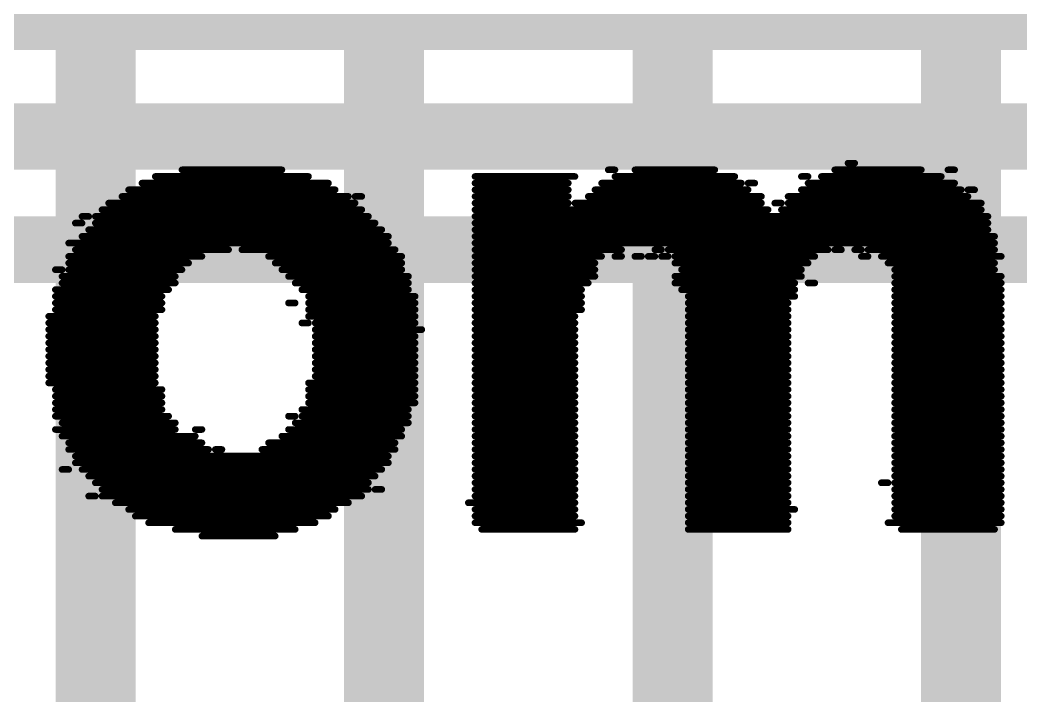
# Model space of a CAD drawing. Header units: millimetres. Extents: x 0.85 to 4.91, y 0.77 to 5.15.
# Drawn here: x 2.0687 to 2.219, y 1.979 to 2.0805 of the extents above; entities that cross this region are included whole.
import ezdxf

# ---------------------------------------------------------------- set-up
doc = ezdxf.new("R2010")
doc.units = ezdxf.units.MM
doc.header["$MEASUREMENT"] = 0
for name, color, linetype in [('BottomLayer', 5, 'Continuous'), ('TopLayer', 1, 'Continuous'), ('TopOverlay', 2, 'Continuous')]:
    doc.layers.add(name, color=color, linetype=linetype)

msp = doc.modelspace()

# ---------------------------------------------------------------- linework, layer by layer
at = {"layer": 'BottomLayer', "const_width": 0.012}
for points in [[(2.08005, 1.83005), (2.08005, 2.16406)], [(2.12335, 1.80235), (2.12335, 2.16406)], [(2.16666, 1.76566), (2.16666, 2.16406)], [(2.20997, 1.72597), (2.20997, 2.16406)]]:
    msp.add_lwpolyline(points, dxfattribs=at)
at = {"layer": 'TopLayer', "const_width": 0.01}
for points in [[(1.70404, 2.081), (3.197, 2.081)], [(1.698, 2.063), (3.503, 2.063)], [(1.69096, 2.046), (3.548, 2.046)]]:
    msp.add_lwpolyline(points, dxfattribs=at)
at = {"layer": 'TopOverlay', "const_width": 0.001}
for points in [[(2.193, 2.059), (2.194, 2.059)], [(2.089, 2.057), (2.112, 2.057)], [(2.093, 2.058), (2.108, 2.058)], [(2.137, 2.057), (2.152, 2.057)], [(2.157, 2.058), (2.158, 2.058)], [(2.158, 2.057), (2.176, 2.057)], [(2.161, 2.058), (2.173, 2.058)], [(2.186, 2.057), (2.187, 2.057)], [(2.189, 2.057), (2.207, 2.057)], [(2.191, 2.058), (2.204, 2.058)], [(2.208, 2.058), (2.209, 2.058)], [(2.087, 2.056), (2.115, 2.056)], [(2.137, 2.056), (2.151, 2.056)], [(2.156, 2.056), (2.177, 2.056)], [(2.178, 2.056), (2.179, 2.056)], [(2.187, 2.056), (2.209, 2.056)], [(2.084, 2.054), (2.118, 2.054)], [(2.085, 2.055), (2.116, 2.055)], [(2.119, 2.054), (2.12, 2.054)], [(2.137, 2.055), (2.151, 2.055)], [(2.137, 2.054), (2.151, 2.054)], [(2.154, 2.054), (2.18, 2.054)], [(2.155, 2.055), (2.178, 2.055)], [(2.184, 2.054), (2.211, 2.054)], [(2.186, 2.055), (2.21, 2.055)], [(2.211, 2.055), (2.212, 2.055)], [(2.082, 2.053), (2.119, 2.053)], [(2.137, 2.053), (2.151, 2.053)], [(2.152, 2.053), (2.18, 2.053)], [(2.182, 2.053), (2.183, 2.053)], [(2.184, 2.053), (2.213, 2.053)], [(2.078, 2.051), (2.079, 2.051)], [(2.08, 2.051), (2.121, 2.051)], [(2.081, 2.052), (2.12, 2.052)], [(2.137, 2.052), (2.181, 2.052)], [(2.137, 2.051), (2.214, 2.051)], [(2.183, 2.052), (2.213, 2.052)], [(2.077, 2.05), (2.078, 2.05)], [(2.08, 2.05), (2.122, 2.05)], [(2.137, 2.05), (2.214, 2.05)], [(2.078, 2.048), (2.124, 2.048)], [(2.079, 2.049), (2.123, 2.049)], [(2.137, 2.049), (2.214, 2.049)], [(2.137, 2.048), (2.215, 2.048)], [(2.076, 2.047), (2.124, 2.047)], [(2.137, 2.047), (2.215, 2.047)], [(2.076, 2.045), (2.096, 2.045)], [(2.077, 2.046), (2.1, 2.046)], [(2.102, 2.046), (2.125, 2.046)], [(2.106, 2.045), (2.126, 2.045)], [(2.137, 2.046), (2.159, 2.046)], [(2.137, 2.045), (2.156, 2.045)], [(2.158, 2.045), (2.159, 2.045)], [(2.161, 2.045), (2.162, 2.045)], [(2.163, 2.045), (2.164, 2.045)], [(2.164, 2.046), (2.165, 2.046)], [(2.165, 2.045), (2.166, 2.045)], [(2.166, 2.046), (2.19, 2.046)], [(2.167, 2.045), (2.188, 2.045)], [(2.191, 2.046), (2.192, 2.046)], [(2.194, 2.046), (2.195, 2.046)], [(2.195, 2.045), (2.196, 2.045)], [(2.196, 2.046), (2.215, 2.046)], [(2.198, 2.045), (2.216, 2.045)], [(2.076, 2.044), (2.094, 2.044)], [(2.107, 2.044), (2.126, 2.044)], [(2.137, 2.044), (2.155, 2.044)], [(2.167, 2.044), (2.187, 2.044)], [(2.199, 2.044), (2.215, 2.044)], [(2.074, 2.043), (2.075, 2.043)], [(2.075, 2.042), (2.092, 2.042)], [(2.076, 2.043), (2.093, 2.043)], [(2.108, 2.043), (2.126, 2.043)], [(2.109, 2.042), (2.127, 2.042)], [(2.137, 2.043), (2.155, 2.043)], [(2.137, 2.042), (2.155, 2.042)], [(2.167, 2.042), (2.186, 2.042)], [(2.168, 2.043), (2.186, 2.043)], [(2.2, 2.043), (2.215, 2.043)], [(2.2, 2.042), (2.216, 2.042)], [(2.075, 2.041), (2.092, 2.041)], [(2.11, 2.041), (2.127, 2.041)], [(2.137, 2.041), (2.154, 2.041)], [(2.167, 2.041), (2.185, 2.041)], [(2.187, 2.041), (2.188, 2.041)], [(2.2, 2.041), (2.216, 2.041)], [(2.074, 2.04), (2.091, 2.04)], [(2.074, 2.039), (2.09, 2.039)], [(2.111, 2.04), (2.127, 2.04)], [(2.112, 2.039), (2.128, 2.039)], [(2.137, 2.04), (2.153, 2.04)], [(2.137, 2.039), (2.153, 2.039)], [(2.168, 2.04), (2.185, 2.04)], [(2.169, 2.039), (2.185, 2.039)], [(2.2, 2.04), (2.216, 2.04)], [(2.2, 2.039), (2.216, 2.039)], [(2.074, 2.038), (2.09, 2.038)], [(2.109, 2.038), (2.11, 2.038)], [(2.112, 2.038), (2.128, 2.038)], [(2.137, 2.038), (2.153, 2.038)], [(2.169, 2.038), (2.184, 2.038)], [(2.2, 2.038), (2.216, 2.038)], [(2.073, 2.036), (2.089, 2.036)], [(2.074, 2.037), (2.09, 2.037)], [(2.112, 2.037), (2.128, 2.037)], [(2.112, 2.036), (2.128, 2.036)], [(2.137, 2.037), (2.153, 2.037)], [(2.137, 2.036), (2.152, 2.036)], [(2.169, 2.037), (2.184, 2.037)], [(2.169, 2.036), (2.184, 2.036)], [(2.2, 2.037), (2.216, 2.037)], [(2.2, 2.036), (2.216, 2.036)], [(2.073, 2.035), (2.089, 2.035)], [(2.111, 2.035), (2.112, 2.035)], [(2.113, 2.035), (2.128, 2.035)], [(2.137, 2.035), (2.152, 2.035)], [(2.169, 2.035), (2.184, 2.035)], [(2.2, 2.035), (2.216, 2.035)], [(2.073, 2.034), (2.089, 2.034)], [(2.073, 2.033), (2.089, 2.033)], [(2.113, 2.034), (2.129, 2.034)], [(2.113, 2.033), (2.128, 2.033)], [(2.137, 2.034), (2.152, 2.034)], [(2.137, 2.033), (2.152, 2.033)], [(2.169, 2.034), (2.184, 2.034)], [(2.169, 2.033), (2.184, 2.033)], [(2.2, 2.034), (2.216, 2.034)], [(2.2, 2.033), (2.216, 2.033)], [(2.073, 2.032), (2.089, 2.032)], [(2.113, 2.032), (2.128, 2.032)], [(2.137, 2.032), (2.152, 2.032)], [(2.169, 2.032), (2.184, 2.032)], [(2.2, 2.032), (2.216, 2.032)], [(2.073, 2.031), (2.089, 2.031)], [(2.073, 2.03), (2.089, 2.03)], [(2.113, 2.031), (2.128, 2.031)], [(2.113, 2.03), (2.128, 2.03)], [(2.137, 2.031), (2.152, 2.031)], [(2.137, 2.03), (2.152, 2.03)], [(2.169, 2.031), (2.184, 2.031)], [(2.169, 2.03), (2.184, 2.03)], [(2.2, 2.031), (2.216, 2.031)], [(2.2, 2.03), (2.216, 2.03)], [(2.073, 2.029), (2.089, 2.029)], [(2.113, 2.029), (2.128, 2.029)], [(2.137, 2.029), (2.152, 2.029)], [(2.169, 2.029), (2.184, 2.029)], [(2.2, 2.029), (2.216, 2.029)], [(2.073, 2.028), (2.089, 2.028)], [(2.073, 2.027), (2.089, 2.027)], [(2.113, 2.028), (2.128, 2.028)], [(2.113, 2.027), (2.128, 2.027)], [(2.137, 2.028), (2.152, 2.028)], [(2.137, 2.027), (2.152, 2.027)], [(2.169, 2.028), (2.184, 2.028)], [(2.169, 2.027), (2.184, 2.027)], [(2.2, 2.028), (2.216, 2.028)], [(2.2, 2.027), (2.216, 2.027)], [(2.073, 2.026), (2.089, 2.026)], [(2.112, 2.026), (2.128, 2.026)], [(2.137, 2.026), (2.152, 2.026)], [(2.169, 2.026), (2.184, 2.026)], [(2.2, 2.026), (2.216, 2.026)], [(2.074, 2.025), (2.09, 2.025)], [(2.074, 2.024), (2.09, 2.024)], [(2.112, 2.025), (2.128, 2.025)], [(2.112, 2.024), (2.128, 2.024)], [(2.137, 2.025), (2.152, 2.025)], [(2.137, 2.024), (2.152, 2.024)], [(2.169, 2.025), (2.184, 2.025)], [(2.169, 2.024), (2.184, 2.024)], [(2.2, 2.025), (2.216, 2.025)], [(2.2, 2.024), (2.216, 2.024)], [(2.074, 2.023), (2.09, 2.023)], [(2.112, 2.023), (2.128, 2.023)], [(2.137, 2.023), (2.152, 2.023)], [(2.169, 2.023), (2.184, 2.023)], [(2.2, 2.023), (2.216, 2.023)], [(2.074, 2.022), (2.09, 2.022)], [(2.074, 2.021), (2.091, 2.021)], [(2.109, 2.021), (2.11, 2.021)], [(2.111, 2.022), (2.127, 2.022)], [(2.111, 2.021), (2.127, 2.021)], [(2.137, 2.022), (2.152, 2.022)], [(2.137, 2.021), (2.152, 2.021)], [(2.169, 2.022), (2.184, 2.022)], [(2.169, 2.021), (2.184, 2.021)], [(2.2, 2.022), (2.216, 2.022)], [(2.2, 2.021), (2.216, 2.021)], [(2.075, 2.02), (2.092, 2.02)], [(2.11, 2.02), (2.127, 2.02)], [(2.137, 2.02), (2.152, 2.02)], [(2.169, 2.02), (2.184, 2.02)], [(2.2, 2.02), (2.216, 2.02)], [(2.074, 2.019), (2.092, 2.019)], [(2.075, 2.018), (2.095, 2.018)], [(2.095, 2.019), (2.096, 2.019)], [(2.108, 2.018), (2.126, 2.018)], [(2.109, 2.019), (2.126, 2.019)], [(2.137, 2.019), (2.152, 2.019)], [(2.137, 2.018), (2.152, 2.018)], [(2.169, 2.019), (2.184, 2.019)], [(2.169, 2.018), (2.184, 2.018)], [(2.2, 2.019), (2.216, 2.019)], [(2.2, 2.018), (2.216, 2.018)], [(2.076, 2.017), (2.096, 2.017)], [(2.106, 2.017), (2.125, 2.017)], [(2.137, 2.017), (2.152, 2.017)], [(2.169, 2.017), (2.184, 2.017)], [(2.2, 2.017), (2.216, 2.017)], [(2.076, 2.016), (2.097, 2.016)], [(2.077, 2.015), (2.124, 2.015)], [(2.098, 2.016), (2.099, 2.016)], [(2.105, 2.016), (2.125, 2.016)], [(2.137, 2.016), (2.152, 2.016)], [(2.137, 2.015), (2.152, 2.015)], [(2.169, 2.016), (2.184, 2.016)], [(2.169, 2.015), (2.184, 2.015)], [(2.2, 2.016), (2.216, 2.016)], [(2.2, 2.015), (2.216, 2.015)], [(2.077, 2.014), (2.124, 2.014)], [(2.137, 2.014), (2.152, 2.014)], [(2.169, 2.014), (2.184, 2.014)], [(2.2, 2.014), (2.216, 2.014)], [(2.075, 2.013), (2.076, 2.013)], [(2.078, 2.013), (2.123, 2.013)], [(2.079, 2.012), (2.122, 2.012)], [(2.137, 2.013), (2.152, 2.013)], [(2.137, 2.012), (2.152, 2.012)], [(2.169, 2.013), (2.184, 2.013)], [(2.169, 2.012), (2.184, 2.012)], [(2.2, 2.013), (2.216, 2.013)], [(2.2, 2.012), (2.216, 2.012)], [(2.08, 2.011), (2.121, 2.011)], [(2.137, 2.011), (2.152, 2.011)], [(2.169, 2.011), (2.184, 2.011)], [(2.198, 2.011), (2.199, 2.011)], [(2.2, 2.011), (2.216, 2.011)], [(2.079, 2.009), (2.08, 2.009)], [(2.081, 2.01), (2.121, 2.01)], [(2.081, 2.009), (2.12, 2.009)], [(2.122, 2.01), (2.123, 2.01)], [(2.137, 2.01), (2.152, 2.01)], [(2.137, 2.009), (2.152, 2.009)], [(2.169, 2.01), (2.184, 2.01)], [(2.169, 2.009), (2.184, 2.009)], [(2.2, 2.01), (2.216, 2.01)], [(2.2, 2.009), (2.216, 2.009)], [(2.083, 2.008), (2.118, 2.008)], [(2.136, 2.008), (2.152, 2.008)], [(2.169, 2.008), (2.184, 2.008)], [(2.2, 2.008), (2.216, 2.008)], [(2.085, 2.007), (2.116, 2.007)], [(2.086, 2.006), (2.115, 2.006)], [(2.137, 2.007), (2.152, 2.007)], [(2.137, 2.006), (2.152, 2.006)], [(2.169, 2.007), (2.185, 2.007)], [(2.169, 2.006), (2.184, 2.006)], [(2.2, 2.007), (2.216, 2.007)], [(2.2, 2.006), (2.216, 2.006)], [(2.088, 2.005), (2.113, 2.005)], [(2.137, 2.005), (2.153, 2.005)], [(2.169, 2.005), (2.184, 2.005)], [(2.199, 2.005), (2.216, 2.005)], [(2.092, 2.004), (2.11, 2.004)], [(2.096, 2.003), (2.107, 2.003)], [(2.138, 2.004), (2.152, 2.004)], [(2.169, 2.004), (2.184, 2.004)], [(2.201, 2.004), (2.215, 2.004)]]:
    msp.add_lwpolyline(points, dxfattribs=at)
at = {"layer": 'TopOverlay', "const_width": 0.0005}
for points in [[(2.19275, 2.059, 1), (2.19325, 2.059, 1)], [(2.19375, 2.059, 1), (2.19425, 2.059, 1)], [(2.08875, 2.057, 1), (2.08925, 2.057, 1)], [(2.09275, 2.058, 1), (2.09325, 2.058, 1)], [(2.10775, 2.058, 1), (2.10825, 2.058, 1)], [(2.11175, 2.057, 1), (2.11225, 2.057, 1)], [(2.13675, 2.057, 1), (2.13725, 2.057, 1)], [(2.15175, 2.057, 1), (2.15225, 2.057, 1)], [(2.15675, 2.058, 1), (2.15725, 2.058, 1)], [(2.15775, 2.058, 1), (2.15825, 2.058, 1)], [(2.15775, 2.057, 1), (2.15825, 2.057, 1)], [(2.16075, 2.058, 1), (2.16125, 2.058, 1)], [(2.17275, 2.058, 1), (2.17325, 2.058, 1)], [(2.17575, 2.057, 1), (2.17625, 2.057, 1)], [(2.18575, 2.057, 1), (2.18625, 2.057, 1)], [(2.18675, 2.057, 1), (2.18725, 2.057, 1)], [(2.18875, 2.057, 1), (2.18925, 2.057, 1)], [(2.19075, 2.058, 1), (2.19125, 2.058, 1)], [(2.20375, 2.058, 1), (2.20425, 2.058, 1)], [(2.20675, 2.057, 1), (2.20725, 2.057, 1)], [(2.20775, 2.058, 1), (2.20825, 2.058, 1)], [(2.20875, 2.058, 1), (2.20925, 2.058, 1)], [(2.08675, 2.056, 1), (2.08725, 2.056, 1)], [(2.11475, 2.056, 1), (2.11525, 2.056, 1)], [(2.13675, 2.056, 1), (2.13725, 2.056, 1)], [(2.15075, 2.056, 1), (2.15125, 2.056, 1)], [(2.15575, 2.056, 1), (2.15625, 2.056, 1)], [(2.17675, 2.056, 1), (2.17725, 2.056, 1)], [(2.17775, 2.056, 1), (2.17825, 2.056, 1)], [(2.17875, 2.056, 1), (2.17925, 2.056, 1)], [(2.18675, 2.056, 1), (2.18725, 2.056, 1)], [(2.20875, 2.056, 1), (2.20925, 2.056, 1)], [(2.08375, 2.054, 1), (2.08425, 2.054, 1)], [(2.08475, 2.055, 1), (2.08525, 2.055, 1)], [(2.11575, 2.055, 1), (2.11625, 2.055, 1)], [(2.11775, 2.054, 1), (2.11825, 2.054, 1)], [(2.11875, 2.054, 1), (2.11925, 2.054, 1)], [(2.11975, 2.054, 1), (2.12025, 2.054, 1)], [(2.13675, 2.055, 1), (2.13725, 2.055, 1)], [(2.13675, 2.054, 1), (2.13725, 2.054, 1)], [(2.15075, 2.055, 1), (2.15125, 2.055, 1)], [(2.15075, 2.054, 1), (2.15125, 2.054, 1)], [(2.15375, 2.054, 1), (2.15425, 2.054, 1)], [(2.15475, 2.055, 1), (2.15525, 2.055, 1)], [(2.17775, 2.055, 1), (2.17825, 2.055, 1)], [(2.17975, 2.054, 1), (2.18025, 2.054, 1)], [(2.18375, 2.054, 1), (2.18425, 2.054, 1)], [(2.18575, 2.055, 1), (2.18625, 2.055, 1)], [(2.20975, 2.055, 1), (2.21025, 2.055, 1)], [(2.21075, 2.055, 1), (2.21125, 2.055, 1)], [(2.21075, 2.054, 1), (2.21125, 2.054, 1)], [(2.21175, 2.055, 1), (2.21225, 2.055, 1)], [(2.08175, 2.053, 1), (2.08225, 2.053, 1)], [(2.11875, 2.053, 1), (2.11925, 2.053, 1)], [(2.13675, 2.053, 1), (2.13725, 2.053, 1)], [(2.15075, 2.053, 1), (2.15125, 2.053, 1)], [(2.15175, 2.053, 1), (2.15225, 2.053, 1)], [(2.17975, 2.053, 1), (2.18025, 2.053, 1)], [(2.18175, 2.053, 1), (2.18225, 2.053, 1)], [(2.18275, 2.053, 1), (2.18325, 2.053, 1)], [(2.18375, 2.053, 1), (2.18425, 2.053, 1)], [(2.21275, 2.053, 1), (2.21325, 2.053, 1)], [(2.07775, 2.051, 1), (2.07825, 2.051, 1)], [(2.07875, 2.051, 1), (2.07925, 2.051, 1)], [(2.07975, 2.051, 1), (2.08025, 2.051, 1)], [(2.08075, 2.052, 1), (2.08125, 2.052, 1)], [(2.11975, 2.052, 1), (2.12025, 2.052, 1)], [(2.12075, 2.051, 1), (2.12125, 2.051, 1)], [(2.13675, 2.052, 1), (2.13725, 2.052, 1)], [(2.13675, 2.051, 1), (2.13725, 2.051, 1)], [(2.18075, 2.052, 1), (2.18125, 2.052, 1)], [(2.18275, 2.052, 1), (2.18325, 2.052, 1)], [(2.21275, 2.052, 1), (2.21325, 2.052, 1)], [(2.21375, 2.051, 1), (2.21425, 2.051, 1)], [(2.07675, 2.05, 1), (2.07725, 2.05, 1)], [(2.07775, 2.05, 1), (2.07825, 2.05, 1)], [(2.07975, 2.05, 1), (2.08025, 2.05, 1)], [(2.12175, 2.05, 1), (2.12225, 2.05, 1)], [(2.13675, 2.05, 1), (2.13725, 2.05, 1)], [(2.21375, 2.05, 1), (2.21425, 2.05, 1)], [(2.07775, 2.048, 1), (2.07825, 2.048, 1)], [(2.07875, 2.049, 1), (2.07925, 2.049, 1)], [(2.12275, 2.049, 1), (2.12325, 2.049, 1)], [(2.12375, 2.048, 1), (2.12425, 2.048, 1)], [(2.13675, 2.049, 1), (2.13725, 2.049, 1)], [(2.13675, 2.048, 1), (2.13725, 2.048, 1)], [(2.21375, 2.049, 1), (2.21425, 2.049, 1)], [(2.21475, 2.048, 1), (2.21525, 2.048, 1)], [(2.07575, 2.047, 1), (2.07625, 2.047, 1)], [(2.12375, 2.047, 1), (2.12425, 2.047, 1)], [(2.13675, 2.047, 1), (2.13725, 2.047, 1)], [(2.21475, 2.047, 1), (2.21525, 2.047, 1)], [(2.07575, 2.045, 1), (2.07625, 2.045, 1)], [(2.07675, 2.046, 1), (2.07725, 2.046, 1)], [(2.09575, 2.045, 1), (2.09625, 2.045, 1)], [(2.09975, 2.046, 1), (2.10025, 2.046, 1)], [(2.10175, 2.046, 1), (2.10225, 2.046, 1)], [(2.10575, 2.045, 1), (2.10625, 2.045, 1)], [(2.12475, 2.046, 1), (2.12525, 2.046, 1)], [(2.12575, 2.045, 1), (2.12625, 2.045, 1)], [(2.13675, 2.046, 1), (2.13725, 2.046, 1)], [(2.13675, 2.045, 1), (2.13725, 2.045, 1)], [(2.15575, 2.045, 1), (2.15625, 2.045, 1)], [(2.15775, 2.045, 1), (2.15825, 2.045, 1)], [(2.15875, 2.046, 1), (2.15925, 2.046, 1)], [(2.15875, 2.045, 1), (2.15925, 2.045, 1)], [(2.16075, 2.045, 1), (2.16125, 2.045, 1)], [(2.16175, 2.045, 1), (2.16225, 2.045, 1)], [(2.16275, 2.045, 1), (2.16325, 2.045, 1)], [(2.16375, 2.046, 1), (2.16425, 2.046, 1)], [(2.16375, 2.045, 1), (2.16425, 2.045, 1)], [(2.16475, 2.046, 1), (2.16525, 2.046, 1)], [(2.16475, 2.045, 1), (2.16525, 2.045, 1)], [(2.16575, 2.046, 1), (2.16625, 2.046, 1)], [(2.16575, 2.045, 1), (2.16625, 2.045, 1)], [(2.16675, 2.045, 1), (2.16725, 2.045, 1)], [(2.18775, 2.045, 1), (2.18825, 2.045, 1)], [(2.18975, 2.046, 1), (2.19025, 2.046, 1)], [(2.19075, 2.046, 1), (2.19125, 2.046, 1)], [(2.19175, 2.046, 1), (2.19225, 2.046, 1)], [(2.19375, 2.046, 1), (2.19425, 2.046, 1)], [(2.19475, 2.046, 1), (2.19525, 2.046, 1)], [(2.19475, 2.045, 1), (2.19525, 2.045, 1)], [(2.19575, 2.046, 1), (2.19625, 2.046, 1)], [(2.19575, 2.045, 1), (2.19625, 2.045, 1)], [(2.19775, 2.045, 1), (2.19825, 2.045, 1)], [(2.21475, 2.046, 1), (2.21525, 2.046, 1)], [(2.21575, 2.045, 1), (2.21625, 2.045, 1)], [(2.07575, 2.044, 1), (2.07625, 2.044, 1)], [(2.09375, 2.044, 1), (2.09425, 2.044, 1)], [(2.10675, 2.044, 1), (2.10725, 2.044, 1)], [(2.12575, 2.044, 1), (2.12625, 2.044, 1)], [(2.13675, 2.044, 1), (2.13725, 2.044, 1)], [(2.15475, 2.044, 1), (2.15525, 2.044, 1)], [(2.16675, 2.044, 1), (2.16725, 2.044, 1)], [(2.18675, 2.044, 1), (2.18725, 2.044, 1)], [(2.19875, 2.044, 1), (2.19925, 2.044, 1)], [(2.21475, 2.044, 1), (2.21525, 2.044, 1)], [(2.07375, 2.043, 1), (2.07425, 2.043, 1)], [(2.07475, 2.043, 1), (2.07525, 2.043, 1)], [(2.07475, 2.042, 1), (2.07525, 2.042, 1)], [(2.07575, 2.043, 1), (2.07625, 2.043, 1)], [(2.09175, 2.042, 1), (2.09225, 2.042, 1)], [(2.09275, 2.043, 1), (2.09325, 2.043, 1)], [(2.10775, 2.043, 1), (2.10825, 2.043, 1)], [(2.10875, 2.042, 1), (2.10925, 2.042, 1)], [(2.12575, 2.043, 1), (2.12625, 2.043, 1)], [(2.12675, 2.042, 1), (2.12725, 2.042, 1)], [(2.13675, 2.043, 1), (2.13725, 2.043, 1)], [(2.13675, 2.042, 1), (2.13725, 2.042, 1)], [(2.15475, 2.043, 1), (2.15525, 2.043, 1)], [(2.15475, 2.042, 1), (2.15525, 2.042, 1)], [(2.16675, 2.042, 1), (2.16725, 2.042, 1)], [(2.16775, 2.043, 1), (2.16825, 2.043, 1)], [(2.18575, 2.043, 1), (2.18625, 2.043, 1)], [(2.18575, 2.042, 1), (2.18625, 2.042, 1)], [(2.19975, 2.043, 1), (2.20025, 2.043, 1)], [(2.19975, 2.042, 1), (2.20025, 2.042, 1)], [(2.21475, 2.043, 1), (2.21525, 2.043, 1)], [(2.21575, 2.042, 1), (2.21625, 2.042, 1)], [(2.07475, 2.041, 1), (2.07525, 2.041, 1)], [(2.09175, 2.041, 1), (2.09225, 2.041, 1)], [(2.10975, 2.041, 1), (2.11025, 2.041, 1)], [(2.12675, 2.041, 1), (2.12725, 2.041, 1)], [(2.13675, 2.041, 1), (2.13725, 2.041, 1)], [(2.15375, 2.041, 1), (2.15425, 2.041, 1)], [(2.16675, 2.041, 1), (2.16725, 2.041, 1)], [(2.18475, 2.041, 1), (2.18525, 2.041, 1)], [(2.18675, 2.041, 1), (2.18725, 2.041, 1)], [(2.18775, 2.041, 1), (2.18825, 2.041, 1)], [(2.19975, 2.041, 1), (2.20025, 2.041, 1)], [(2.21575, 2.041, 1), (2.21625, 2.041, 1)], [(2.07375, 2.04, 1), (2.07425, 2.04, 1)], [(2.07375, 2.039, 1), (2.07425, 2.039, 1)], [(2.08975, 2.039, 1), (2.09025, 2.039, 1)], [(2.09075, 2.04, 1), (2.09125, 2.04, 1)], [(2.11075, 2.04, 1), (2.11125, 2.04, 1)], [(2.11175, 2.039, 1), (2.11225, 2.039, 1)], [(2.12675, 2.04, 1), (2.12725, 2.04, 1)], [(2.12775, 2.039, 1), (2.12825, 2.039, 1)], [(2.13675, 2.04, 1), (2.13725, 2.04, 1)], [(2.13675, 2.039, 1), (2.13725, 2.039, 1)], [(2.15275, 2.04, 1), (2.15325, 2.04, 1)], [(2.15275, 2.039, 1), (2.15325, 2.039, 1)], [(2.16775, 2.04, 1), (2.16825, 2.04, 1)], [(2.16875, 2.039, 1), (2.16925, 2.039, 1)], [(2.18475, 2.04, 1), (2.18525, 2.04, 1)], [(2.18475, 2.039, 1), (2.18525, 2.039, 1)], [(2.19975, 2.04, 1), (2.20025, 2.04, 1)], [(2.19975, 2.039, 1), (2.20025, 2.039, 1)], [(2.21575, 2.04, 1), (2.21625, 2.04, 1)], [(2.21575, 2.039, 1), (2.21625, 2.039, 1)], [(2.07375, 2.038, 1), (2.07425, 2.038, 1)], [(2.08975, 2.038, 1), (2.09025, 2.038, 1)], [(2.10875, 2.038, 1), (2.10925, 2.038, 1)], [(2.10975, 2.038, 1), (2.11025, 2.038, 1)], [(2.11175, 2.038, 1), (2.11225, 2.038, 1)], [(2.12775, 2.038, 1), (2.12825, 2.038, 1)], [(2.13675, 2.038, 1), (2.13725, 2.038, 1)], [(2.15275, 2.038, 1), (2.15325, 2.038, 1)], [(2.16875, 2.038, 1), (2.16925, 2.038, 1)], [(2.18375, 2.038, 1), (2.18425, 2.038, 1)], [(2.19975, 2.038, 1), (2.20025, 2.038, 1)], [(2.21575, 2.038, 1), (2.21625, 2.038, 1)], [(2.07275, 2.036, 1), (2.07325, 2.036, 1)], [(2.07375, 2.037, 1), (2.07425, 2.037, 1)], [(2.08875, 2.036, 1), (2.08925, 2.036, 1)], [(2.08975, 2.037, 1), (2.09025, 2.037, 1)], [(2.11175, 2.037, 1), (2.11225, 2.037, 1)], [(2.11175, 2.036, 1), (2.11225, 2.036, 1)], [(2.12775, 2.037, 1), (2.12825, 2.037, 1)], [(2.12775, 2.036, 1), (2.12825, 2.036, 1)], [(2.13675, 2.037, 1), (2.13725, 2.037, 1)], [(2.13675, 2.036, 1), (2.13725, 2.036, 1)], [(2.15175, 2.036, 1), (2.15225, 2.036, 1)], [(2.15275, 2.037, 1), (2.15325, 2.037, 1)], [(2.16875, 2.037, 1), (2.16925, 2.037, 1)], [(2.16875, 2.036, 1), (2.16925, 2.036, 1)], [(2.18375, 2.037, 1), (2.18425, 2.037, 1)], [(2.18375, 2.036, 1), (2.18425, 2.036, 1)], [(2.19975, 2.037, 1), (2.20025, 2.037, 1)], [(2.19975, 2.036, 1), (2.20025, 2.036, 1)], [(2.21575, 2.037, 1), (2.21625, 2.037, 1)], [(2.21575, 2.036, 1), (2.21625, 2.036, 1)], [(2.07275, 2.035, 1), (2.07325, 2.035, 1)], [(2.08875, 2.035, 1), (2.08925, 2.035, 1)], [(2.11075, 2.035, 1), (2.11125, 2.035, 1)], [(2.11175, 2.035, 1), (2.11225, 2.035, 1)], [(2.11275, 2.035, 1), (2.11325, 2.035, 1)], [(2.12775, 2.035, 1), (2.12825, 2.035, 1)], [(2.13675, 2.035, 1), (2.13725, 2.035, 1)], [(2.15175, 2.035, 1), (2.15225, 2.035, 1)], [(2.16875, 2.035, 1), (2.16925, 2.035, 1)], [(2.18375, 2.035, 1), (2.18425, 2.035, 1)], [(2.19975, 2.035, 1), (2.20025, 2.035, 1)], [(2.21575, 2.035, 1), (2.21625, 2.035, 1)], [(2.07275, 2.034, 1), (2.07325, 2.034, 1)], [(2.07275, 2.033, 1), (2.07325, 2.033, 1)], [(2.08875, 2.034, 1), (2.08925, 2.034, 1)], [(2.08875, 2.033, 1), (2.08925, 2.033, 1)], [(2.11275, 2.034, 1), (2.11325, 2.034, 1)], [(2.11275, 2.033, 1), (2.11325, 2.033, 1)], [(2.12775, 2.033, 1), (2.12825, 2.033, 1)], [(2.12875, 2.034, 1), (2.12925, 2.034, 1)], [(2.13675, 2.034, 1), (2.13725, 2.034, 1)], [(2.13675, 2.033, 1), (2.13725, 2.033, 1)], [(2.15175, 2.034, 1), (2.15225, 2.034, 1)], [(2.15175, 2.033, 1), (2.15225, 2.033, 1)], [(2.16875, 2.034, 1), (2.16925, 2.034, 1)], [(2.16875, 2.033, 1), (2.16925, 2.033, 1)], [(2.18375, 2.034, 1), (2.18425, 2.034, 1)], [(2.18375, 2.033, 1), (2.18425, 2.033, 1)], [(2.19975, 2.034, 1), (2.20025, 2.034, 1)], [(2.19975, 2.033, 1), (2.20025, 2.033, 1)], [(2.21575, 2.034, 1), (2.21625, 2.034, 1)], [(2.21575, 2.033, 1), (2.21625, 2.033, 1)], [(2.07275, 2.032, 1), (2.07325, 2.032, 1)], [(2.08875, 2.032, 1), (2.08925, 2.032, 1)], [(2.11275, 2.032, 1), (2.11325, 2.032, 1)], [(2.12775, 2.032, 1), (2.12825, 2.032, 1)], [(2.13675, 2.032, 1), (2.13725, 2.032, 1)], [(2.15175, 2.032, 1), (2.15225, 2.032, 1)], [(2.16875, 2.032, 1), (2.16925, 2.032, 1)], [(2.18375, 2.032, 1), (2.18425, 2.032, 1)], [(2.19975, 2.032, 1), (2.20025, 2.032, 1)], [(2.21575, 2.032, 1), (2.21625, 2.032, 1)], [(2.07275, 2.031, 1), (2.07325, 2.031, 1)], [(2.07275, 2.03, 1), (2.07325, 2.03, 1)], [(2.08875, 2.031, 1), (2.08925, 2.031, 1)], [(2.08875, 2.03, 1), (2.08925, 2.03, 1)], [(2.11275, 2.031, 1), (2.11325, 2.031, 1)], [(2.11275, 2.03, 1), (2.11325, 2.03, 1)], [(2.12775, 2.031, 1), (2.12825, 2.031, 1)], [(2.12775, 2.03, 1), (2.12825, 2.03, 1)], [(2.13675, 2.031, 1), (2.13725, 2.031, 1)], [(2.13675, 2.03, 1), (2.13725, 2.03, 1)], [(2.15175, 2.031, 1), (2.15225, 2.031, 1)], [(2.15175, 2.03, 1), (2.15225, 2.03, 1)], [(2.16875, 2.031, 1), (2.16925, 2.031, 1)], [(2.16875, 2.03, 1), (2.16925, 2.03, 1)], [(2.18375, 2.031, 1), (2.18425, 2.031, 1)], [(2.18375, 2.03, 1), (2.18425, 2.03, 1)], [(2.19975, 2.031, 1), (2.20025, 2.031, 1)], [(2.19975, 2.03, 1), (2.20025, 2.03, 1)], [(2.21575, 2.031, 1), (2.21625, 2.031, 1)], [(2.21575, 2.03, 1), (2.21625, 2.03, 1)], [(2.07275, 2.029, 1), (2.07325, 2.029, 1)], [(2.08875, 2.029, 1), (2.08925, 2.029, 1)], [(2.11275, 2.029, 1), (2.11325, 2.029, 1)], [(2.12775, 2.029, 1), (2.12825, 2.029, 1)], [(2.13675, 2.029, 1), (2.13725, 2.029, 1)], [(2.15175, 2.029, 1), (2.15225, 2.029, 1)], [(2.16875, 2.029, 1), (2.16925, 2.029, 1)], [(2.18375, 2.029, 1), (2.18425, 2.029, 1)], [(2.19975, 2.029, 1), (2.20025, 2.029, 1)], [(2.21575, 2.029, 1), (2.21625, 2.029, 1)], [(2.07275, 2.028, 1), (2.07325, 2.028, 1)], [(2.07275, 2.027, 1), (2.07325, 2.027, 1)], [(2.08875, 2.028, 1), (2.08925, 2.028, 1)], [(2.08875, 2.027, 1), (2.08925, 2.027, 1)], [(2.11275, 2.028, 1), (2.11325, 2.028, 1)], [(2.11275, 2.027, 1), (2.11325, 2.027, 1)], [(2.12775, 2.028, 1), (2.12825, 2.028, 1)], [(2.12775, 2.027, 1), (2.12825, 2.027, 1)], [(2.13675, 2.028, 1), (2.13725, 2.028, 1)], [(2.13675, 2.027, 1), (2.13725, 2.027, 1)], [(2.15175, 2.028, 1), (2.15225, 2.028, 1)], [(2.15175, 2.027, 1), (2.15225, 2.027, 1)], [(2.16875, 2.028, 1), (2.16925, 2.028, 1)], [(2.16875, 2.027, 1), (2.16925, 2.027, 1)], [(2.18375, 2.028, 1), (2.18425, 2.028, 1)], [(2.18375, 2.027, 1), (2.18425, 2.027, 1)], [(2.19975, 2.028, 1), (2.20025, 2.028, 1)], [(2.19975, 2.027, 1), (2.20025, 2.027, 1)], [(2.21575, 2.028, 1), (2.21625, 2.028, 1)], [(2.21575, 2.027, 1), (2.21625, 2.027, 1)], [(2.07275, 2.026, 1), (2.07325, 2.026, 1)], [(2.08875, 2.026, 1), (2.08925, 2.026, 1)], [(2.11175, 2.026, 1), (2.11225, 2.026, 1)], [(2.12775, 2.026, 1), (2.12825, 2.026, 1)], [(2.13675, 2.026, 1), (2.13725, 2.026, 1)], [(2.15175, 2.026, 1), (2.15225, 2.026, 1)], [(2.16875, 2.026, 1), (2.16925, 2.026, 1)], [(2.18375, 2.026, 1), (2.18425, 2.026, 1)], [(2.19975, 2.026, 1), (2.20025, 2.026, 1)], [(2.21575, 2.026, 1), (2.21625, 2.026, 1)], [(2.07375, 2.025, 1), (2.07425, 2.025, 1)], [(2.07375, 2.024, 1), (2.07425, 2.024, 1)], [(2.08975, 2.025, 1), (2.09025, 2.025, 1)], [(2.08975, 2.024, 1), (2.09025, 2.024, 1)], [(2.11175, 2.025, 1), (2.11225, 2.025, 1)], [(2.11175, 2.024, 1), (2.11225, 2.024, 1)], [(2.12775, 2.025, 1), (2.12825, 2.025, 1)], [(2.12775, 2.024, 1), (2.12825, 2.024, 1)], [(2.13675, 2.025, 1), (2.13725, 2.025, 1)], [(2.13675, 2.024, 1), (2.13725, 2.024, 1)], [(2.15175, 2.025, 1), (2.15225, 2.025, 1)], [(2.15175, 2.024, 1), (2.15225, 2.024, 1)], [(2.16875, 2.025, 1), (2.16925, 2.025, 1)], [(2.16875, 2.024, 1), (2.16925, 2.024, 1)], [(2.18375, 2.025, 1), (2.18425, 2.025, 1)], [(2.18375, 2.024, 1), (2.18425, 2.024, 1)], [(2.19975, 2.025, 1), (2.20025, 2.025, 1)], [(2.19975, 2.024, 1), (2.20025, 2.024, 1)], [(2.21575, 2.025, 1), (2.21625, 2.025, 1)], [(2.21575, 2.024, 1), (2.21625, 2.024, 1)], [(2.07375, 2.023, 1), (2.07425, 2.023, 1)], [(2.08975, 2.023, 1), (2.09025, 2.023, 1)], [(2.11175, 2.023, 1), (2.11225, 2.023, 1)], [(2.12775, 2.023, 1), (2.12825, 2.023, 1)], [(2.13675, 2.023, 1), (2.13725, 2.023, 1)], [(2.15175, 2.023, 1), (2.15225, 2.023, 1)], [(2.16875, 2.023, 1), (2.16925, 2.023, 1)], [(2.18375, 2.023, 1), (2.18425, 2.023, 1)], [(2.19975, 2.023, 1), (2.20025, 2.023, 1)], [(2.21575, 2.023, 1), (2.21625, 2.023, 1)], [(2.07375, 2.022, 1), (2.07425, 2.022, 1)], [(2.07375, 2.021, 1), (2.07425, 2.021, 1)], [(2.08975, 2.022, 1), (2.09025, 2.022, 1)], [(2.09075, 2.021, 1), (2.09125, 2.021, 1)], [(2.10875, 2.021, 1), (2.10925, 2.021, 1)], [(2.10975, 2.021, 1), (2.11025, 2.021, 1)], [(2.11075, 2.022, 1), (2.11125, 2.022, 1)], [(2.11075, 2.021, 1), (2.11125, 2.021, 1)], [(2.12675, 2.022, 1), (2.12725, 2.022, 1)], [(2.12675, 2.021, 1), (2.12725, 2.021, 1)], [(2.13675, 2.022, 1), (2.13725, 2.022, 1)], [(2.13675, 2.021, 1), (2.13725, 2.021, 1)], [(2.15175, 2.022, 1), (2.15225, 2.022, 1)], [(2.15175, 2.021, 1), (2.15225, 2.021, 1)], [(2.16875, 2.022, 1), (2.16925, 2.022, 1)], [(2.16875, 2.021, 1), (2.16925, 2.021, 1)], [(2.18375, 2.022, 1), (2.18425, 2.022, 1)], [(2.18375, 2.021, 1), (2.18425, 2.021, 1)], [(2.19975, 2.022, 1), (2.20025, 2.022, 1)], [(2.19975, 2.021, 1), (2.20025, 2.021, 1)], [(2.21575, 2.022, 1), (2.21625, 2.022, 1)], [(2.21575, 2.021, 1), (2.21625, 2.021, 1)], [(2.07475, 2.02, 1), (2.07525, 2.02, 1)], [(2.09175, 2.02, 1), (2.09225, 2.02, 1)], [(2.10975, 2.02, 1), (2.11025, 2.02, 1)], [(2.12675, 2.02, 1), (2.12725, 2.02, 1)], [(2.13675, 2.02, 1), (2.13725, 2.02, 1)], [(2.15175, 2.02, 1), (2.15225, 2.02, 1)], [(2.16875, 2.02, 1), (2.16925, 2.02, 1)], [(2.18375, 2.02, 1), (2.18425, 2.02, 1)], [(2.19975, 2.02, 1), (2.20025, 2.02, 1)], [(2.21575, 2.02, 1), (2.21625, 2.02, 1)], [(2.07375, 2.019, 1), (2.07425, 2.019, 1)], [(2.07475, 2.018, 1), (2.07525, 2.018, 1)], [(2.09175, 2.019, 1), (2.09225, 2.019, 1)], [(2.09475, 2.019, 1), (2.09525, 2.019, 1)], [(2.09475, 2.018, 1), (2.09525, 2.018, 1)], [(2.09575, 2.019, 1), (2.09625, 2.019, 1)], [(2.10775, 2.018, 1), (2.10825, 2.018, 1)], [(2.10875, 2.019, 1), (2.10925, 2.019, 1)], [(2.12575, 2.019, 1), (2.12625, 2.019, 1)], [(2.12575, 2.018, 1), (2.12625, 2.018, 1)], [(2.13675, 2.019, 1), (2.13725, 2.019, 1)], [(2.13675, 2.018, 1), (2.13725, 2.018, 1)], [(2.15175, 2.019, 1), (2.15225, 2.019, 1)], [(2.15175, 2.018, 1), (2.15225, 2.018, 1)], [(2.16875, 2.019, 1), (2.16925, 2.019, 1)], [(2.16875, 2.018, 1), (2.16925, 2.018, 1)], [(2.18375, 2.019, 1), (2.18425, 2.019, 1)], [(2.18375, 2.018, 1), (2.18425, 2.018, 1)], [(2.19975, 2.019, 1), (2.20025, 2.019, 1)], [(2.19975, 2.018, 1), (2.20025, 2.018, 1)], [(2.21575, 2.019, 1), (2.21625, 2.019, 1)], [(2.21575, 2.018, 1), (2.21625, 2.018, 1)], [(2.07575, 2.017, 1), (2.07625, 2.017, 1)], [(2.09575, 2.017, 1), (2.09625, 2.017, 1)], [(2.10575, 2.017, 1), (2.10625, 2.017, 1)], [(2.12475, 2.017, 1), (2.12525, 2.017, 1)], [(2.13675, 2.017, 1), (2.13725, 2.017, 1)], [(2.15175, 2.017, 1), (2.15225, 2.017, 1)], [(2.16875, 2.017, 1), (2.16925, 2.017, 1)], [(2.18375, 2.017, 1), (2.18425, 2.017, 1)], [(2.19975, 2.017, 1), (2.20025, 2.017, 1)], [(2.21575, 2.017, 1), (2.21625, 2.017, 1)], [(2.07575, 2.016, 1), (2.07625, 2.016, 1)], [(2.07675, 2.015, 1), (2.07725, 2.015, 1)], [(2.09675, 2.016, 1), (2.09725, 2.016, 1)], [(2.09775, 2.016, 1), (2.09825, 2.016, 1)], [(2.09875, 2.016, 1), (2.09925, 2.016, 1)], [(2.10475, 2.016, 1), (2.10525, 2.016, 1)], [(2.12375, 2.015, 1), (2.12425, 2.015, 1)], [(2.12475, 2.016, 1), (2.12525, 2.016, 1)], [(2.13675, 2.016, 1), (2.13725, 2.016, 1)], [(2.13675, 2.015, 1), (2.13725, 2.015, 1)], [(2.15175, 2.016, 1), (2.15225, 2.016, 1)], [(2.15175, 2.015, 1), (2.15225, 2.015, 1)], [(2.16875, 2.016, 1), (2.16925, 2.016, 1)], [(2.16875, 2.015, 1), (2.16925, 2.015, 1)], [(2.18375, 2.016, 1), (2.18425, 2.016, 1)], [(2.18375, 2.015, 1), (2.18425, 2.015, 1)], [(2.19975, 2.016, 1), (2.20025, 2.016, 1)], [(2.19975, 2.015, 1), (2.20025, 2.015, 1)], [(2.21575, 2.016, 1), (2.21625, 2.016, 1)], [(2.21575, 2.015, 1), (2.21625, 2.015, 1)], [(2.07675, 2.014, 1), (2.07725, 2.014, 1)], [(2.12375, 2.014, 1), (2.12425, 2.014, 1)], [(2.13675, 2.014, 1), (2.13725, 2.014, 1)], [(2.15175, 2.014, 1), (2.15225, 2.014, 1)], [(2.16875, 2.014, 1), (2.16925, 2.014, 1)], [(2.18375, 2.014, 1), (2.18425, 2.014, 1)], [(2.19975, 2.014, 1), (2.20025, 2.014, 1)], [(2.21575, 2.014, 1), (2.21625, 2.014, 1)], [(2.07475, 2.013, 1), (2.07525, 2.013, 1)], [(2.07575, 2.013, 1), (2.07625, 2.013, 1)], [(2.07775, 2.013, 1), (2.07825, 2.013, 1)], [(2.07875, 2.012, 1), (2.07925, 2.012, 1)], [(2.12175, 2.012, 1), (2.12225, 2.012, 1)], [(2.12275, 2.013, 1), (2.12325, 2.013, 1)], [(2.13675, 2.013, 1), (2.13725, 2.013, 1)], [(2.13675, 2.012, 1), (2.13725, 2.012, 1)], [(2.15175, 2.013, 1), (2.15225, 2.013, 1)], [(2.15175, 2.012, 1), (2.15225, 2.012, 1)], [(2.16875, 2.013, 1), (2.16925, 2.013, 1)], [(2.16875, 2.012, 1), (2.16925, 2.012, 1)], [(2.18375, 2.013, 1), (2.18425, 2.013, 1)], [(2.18375, 2.012, 1), (2.18425, 2.012, 1)], [(2.19975, 2.013, 1), (2.20025, 2.013, 1)], [(2.19975, 2.012, 1), (2.20025, 2.012, 1)], [(2.21575, 2.013, 1), (2.21625, 2.013, 1)], [(2.21575, 2.012, 1), (2.21625, 2.012, 1)], [(2.07975, 2.011, 1), (2.08025, 2.011, 1)], [(2.12075, 2.011, 1), (2.12125, 2.011, 1)], [(2.13675, 2.011, 1), (2.13725, 2.011, 1)], [(2.15175, 2.011, 1), (2.15225, 2.011, 1)], [(2.16875, 2.011, 1), (2.16925, 2.011, 1)], [(2.18375, 2.011, 1), (2.18425, 2.011, 1)], [(2.19775, 2.011, 1), (2.19825, 2.011, 1)], [(2.19875, 2.011, 1), (2.19925, 2.011, 1)], [(2.19975, 2.011, 1), (2.20025, 2.011, 1)], [(2.21575, 2.011, 1), (2.21625, 2.011, 1)], [(2.07875, 2.009, 1), (2.07925, 2.009, 1)], [(2.07975, 2.009, 1), (2.08025, 2.009, 1)], [(2.08075, 2.01, 1), (2.08125, 2.01, 1)], [(2.08075, 2.009, 1), (2.08125, 2.009, 1)], [(2.11975, 2.009, 1), (2.12025, 2.009, 1)], [(2.12075, 2.01, 1), (2.12125, 2.01, 1)], [(2.12175, 2.01, 1), (2.12225, 2.01, 1)], [(2.12275, 2.01, 1), (2.12325, 2.01, 1)], [(2.13675, 2.01, 1), (2.13725, 2.01, 1)], [(2.13675, 2.009, 1), (2.13725, 2.009, 1)], [(2.15175, 2.01, 1), (2.15225, 2.01, 1)], [(2.15175, 2.009, 1), (2.15225, 2.009, 1)], [(2.16875, 2.01, 1), (2.16925, 2.01, 1)], [(2.16875, 2.009, 1), (2.16925, 2.009, 1)], [(2.18375, 2.01, 1), (2.18425, 2.01, 1)], [(2.18375, 2.009, 1), (2.18425, 2.009, 1)], [(2.19975, 2.01, 1), (2.20025, 2.01, 1)], [(2.19975, 2.009, 1), (2.20025, 2.009, 1)], [(2.21575, 2.01, 1), (2.21625, 2.01, 1)], [(2.21575, 2.009, 1), (2.21625, 2.009, 1)], [(2.08275, 2.008, 1), (2.08325, 2.008, 1)], [(2.11775, 2.008, 1), (2.11825, 2.008, 1)], [(2.13575, 2.008, 1), (2.13625, 2.008, 1)], [(2.15175, 2.008, 1), (2.15225, 2.008, 1)], [(2.16875, 2.008, 1), (2.16925, 2.008, 1)], [(2.18375, 2.008, 1), (2.18425, 2.008, 1)], [(2.19975, 2.008, 1), (2.20025, 2.008, 1)], [(2.21575, 2.008, 1), (2.21625, 2.008, 1)], [(2.08475, 2.007, 1), (2.08525, 2.007, 1)], [(2.08575, 2.006, 1), (2.08625, 2.006, 1)], [(2.11475, 2.006, 1), (2.11525, 2.006, 1)], [(2.11575, 2.007, 1), (2.11625, 2.007, 1)], [(2.13675, 2.007, 1), (2.13725, 2.007, 1)], [(2.13675, 2.006, 1), (2.13725, 2.006, 1)], [(2.15175, 2.007, 1), (2.15225, 2.007, 1)], [(2.15175, 2.006, 1), (2.15225, 2.006, 1)], [(2.16875, 2.007, 1), (2.16925, 2.007, 1)], [(2.16875, 2.006, 1), (2.16925, 2.006, 1)], [(2.18375, 2.006, 1), (2.18425, 2.006, 1)], [(2.18475, 2.007, 1), (2.18525, 2.007, 1)], [(2.19975, 2.007, 1), (2.20025, 2.007, 1)], [(2.19975, 2.006, 1), (2.20025, 2.006, 1)], [(2.21575, 2.007, 1), (2.21625, 2.007, 1)], [(2.21575, 2.006, 1), (2.21625, 2.006, 1)], [(2.08775, 2.005, 1), (2.08825, 2.005, 1)], [(2.11275, 2.005, 1), (2.11325, 2.005, 1)], [(2.13675, 2.005, 1), (2.13725, 2.005, 1)], [(2.15275, 2.005, 1), (2.15325, 2.005, 1)], [(2.16875, 2.005, 1), (2.16925, 2.005, 1)], [(2.18375, 2.005, 1), (2.18425, 2.005, 1)], [(2.19875, 2.005, 1), (2.19925, 2.005, 1)], [(2.21575, 2.005, 1), (2.21625, 2.005, 1)], [(2.09175, 2.004, 1), (2.09225, 2.004, 1)], [(2.09575, 2.003, 1), (2.09625, 2.003, 1)], [(2.10675, 2.003, 1), (2.10725, 2.003, 1)], [(2.10975, 2.004, 1), (2.11025, 2.004, 1)], [(2.13775, 2.004, 1), (2.13825, 2.004, 1)], [(2.15175, 2.004, 1), (2.15225, 2.004, 1)], [(2.16875, 2.004, 1), (2.16925, 2.004, 1)], [(2.18375, 2.004, 1), (2.18425, 2.004, 1)], [(2.20075, 2.004, 1), (2.20125, 2.004, 1)], [(2.21475, 2.004, 1), (2.21525, 2.004, 1)]]:
    msp.add_lwpolyline(points, format="xyb", close=True, dxfattribs=at)

doc.saveas('drawing.dxf')
